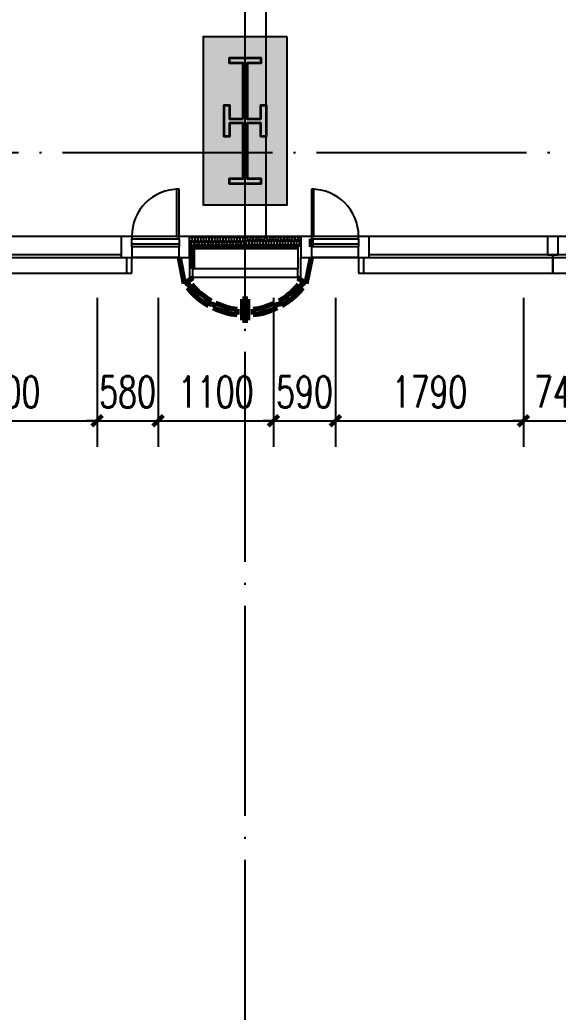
# Model space of a CAD drawing. Header units: millimetres. Extents: x 11476074 to 24729458, y -1239991 to 2813188.
# Drawn here: x 12569251 to 12574377, y 355922 to 365376 of the extents above; entities that cross this region are included whole.
import ezdxf

# ---------------------------------------------------------------- set-up
doc = ezdxf.new("R2010")
doc.units = ezdxf.units.MM
doc.header["$LTSCALE"] = 1000
doc.linetypes.add('DOTE', pattern=[2.42, 2, -0.2, 0.02, -0.2])
for name, color, linetype in [('A-ANNO-DIMS', 3, 'Continuous'), ('A-AXIS', 18, 'DOTE'), ('A-DETL-0001', 1, 'Continuous'), ('A-GLAZ', 4, 'Continuous'), ('A-WALL', 5, 'Continuous'), ('G-RCZ-CONLine', 5, 'Continuous'), ('PUB_HATCH', 8, 'Continuous'), ('排水沟', 133, 'Continuous')]:
    doc.layers.add(name, color=color, linetype=linetype)
for name, color, linetype, lineweight in [('A-GENM', 2, 'Continuous', 70), ('A-GENM-PROJ', 2, 'Continuous', 25), ('A-GLAZ-PROJ', 2, 'Continuous', 25), ('钢柱', 51, 'Continuous', 35)]:
    doc.layers.add(name, color=color, linetype=linetype, lineweight=lineweight)
doc.styles.add('_TCH_DIM_T3', font='SIMPLEX', dxfattribs={"width": 0.705882, "bigfont": 'GBCBIG'})
doc.dimstyles.new('_TCH_ARCH&&100', dxfattribs={"dimtxt": 297.5, "dimasz": 100, "dimexe": 250, "dimexo": 300, "dimgap": 126.25, "dimtad": 1, "dimdec": 0, "dimzin": 0, "dimdsep": 46, "dimtxsty": '_TCH_DIM_T3', "dimblk": 'ARCHTICK', "dimcen": 0.09, "dimclrt": 7, "dimazin": 2, "dimtfac": 1, "dimtdec": 0, "dimtix": 1, "dimtmove": 2, "dimatfit": 3, "dimfxl": 0, "dimtolj": 1, "dimtzin": 0, "dimarcsym": 0})

# ---------------------------------------------------------------- blocks, each defined once
blk = doc.blocks.new('_ArchTick')
at = {"color": 0, "linetype": 'ByBlock', "const_width": 0.4}
blk.add_lwpolyline([(-0.5, -0.5), (0.5, 0.5)], dxfattribs=at)
blk = doc.blocks.new('*D5754')
at = {"layer": 'A-ANNO-DIMS', "color": 0, "lineweight": -2, "transparency": 16777216}
for p, q in [((12568466.9, 665133.9), (12568466.9, 663712.4)), ((12570266.8, 665133.9), (12570266.8, 663712.4)), ((12568466.9, 663962.4), (12570266.8, 663962.4))]:
    blk.add_line(p, q, dxfattribs=at)
at = {"layer": 'Defpoints', "color": 0, "transparency": 16777216}
for p in [(12568466.9, 665433.9), (12570266.8, 665433.9), (12570266.8, 663962.4)]:
    blk.add_point(p, dxfattribs=at)
at = {"layer": 'A-ANNO-DIMS', "color": 0, "lineweight": -2, "transparency": 16777216, "xscale": 100, "yscale": 100, "zscale": 100, "rotation": 180}
blk.add_blockref('_ArchTick', (12568466.9, 663962.4), dxfattribs=at)
at = {"layer": 'A-ANNO-DIMS', "color": 0, "lineweight": -2, "transparency": 16777216, "xscale": 100, "yscale": 100, "zscale": 100}
blk.add_blockref('_ArchTick', (12570266.8, 663962.4), dxfattribs=at)
at = {"layer": 'A-ANNO-DIMS', "color": 7, "transparency": 16777216, "insert": (12569366.9, 664237.4), "char_height": 297.5, "attachment_point": 5, "style": '_TCH_DIM_T3'}
blk.add_mtext('\\A1;1800', dxfattribs=at)
blk = doc.blocks.new('*D5755')
at = {"layer": 'A-ANNO-DIMS', "color": 0, "lineweight": -2, "transparency": 16777216}
for p, q in [((12570266.8, 665133.9), (12570266.8, 663712.4)), ((12570846.9, 665133.9), (12570846.9, 663712.4)), ((12570266.8, 663962.4), (12570166.8, 663962.4)), ((12570266.8, 663962.4), (12570846.9, 663962.4)), ((12570846.9, 663962.4), (12570946.9, 663962.4))]:
    blk.add_line(p, q, dxfattribs=at)
at = {"layer": 'Defpoints', "color": 0, "transparency": 16777216}
for p in [(12570266.8, 665433.9), (12570846.9, 665433.9), (12570846.9, 663962.4)]:
    blk.add_point(p, dxfattribs=at)
at = {"layer": 'A-ANNO-DIMS', "color": 0, "lineweight": -2, "transparency": 16777216, "xscale": 100, "yscale": 100, "zscale": 100}
blk.add_blockref('_ArchTick', (12570266.8, 663962.4), dxfattribs=at)
at = {"layer": 'A-ANNO-DIMS', "color": 0, "lineweight": -2, "transparency": 16777216, "xscale": 100, "yscale": 100, "zscale": 100, "rotation": 180}
blk.add_blockref('_ArchTick', (12570846.9, 663962.4), dxfattribs=at)
at = {"layer": 'A-ANNO-DIMS', "color": 7, "transparency": 16777216, "insert": (12570556.9, 664237.4), "char_height": 297.5, "attachment_point": 5, "style": '_TCH_DIM_T3'}
blk.add_mtext('\\A1;580', dxfattribs=at)
blk = doc.blocks.new('*D5756')
at = {"layer": 'A-ANNO-DIMS', "color": 0, "lineweight": -2, "transparency": 16777216}
for p, q in [((12570846.9, 665133.9), (12570846.9, 663712.4)), ((12571946.7, 665133.9), (12571946.7, 663712.4)), ((12570846.9, 663962.4), (12571946.7, 663962.4))]:
    blk.add_line(p, q, dxfattribs=at)
at = {"layer": 'Defpoints', "color": 0, "transparency": 16777216}
for p in [(12570846.9, 665433.9), (12571946.7, 665433.9), (12571946.7, 663962.4)]:
    blk.add_point(p, dxfattribs=at)
at = {"layer": 'A-ANNO-DIMS', "color": 0, "lineweight": -2, "transparency": 16777216, "xscale": 100, "yscale": 100, "zscale": 100, "rotation": 180}
blk.add_blockref('_ArchTick', (12570846.9, 663962.4), dxfattribs=at)
at = {"layer": 'A-ANNO-DIMS', "color": 0, "lineweight": -2, "transparency": 16777216, "xscale": 100, "yscale": 100, "zscale": 100}
blk.add_blockref('_ArchTick', (12571946.7, 663962.4), dxfattribs=at)
at = {"layer": 'A-ANNO-DIMS', "color": 7, "transparency": 16777216, "insert": (12571396.8, 664237.4), "char_height": 297.5, "attachment_point": 5, "style": '_TCH_DIM_T3'}
blk.add_mtext('\\A1;1100', dxfattribs=at)
blk = doc.blocks.new('*D5757')
at = {"layer": 'A-ANNO-DIMS', "color": 0, "lineweight": -2, "transparency": 16777216}
for p, q in [((12571946.7, 665133.9), (12571946.7, 663712.4)), ((12572536.8, 665133.9), (12572536.8, 663712.4)), ((12571946.7, 663962.4), (12571846.7, 663962.4)), ((12571946.7, 663962.4), (12572536.8, 663962.4)), ((12572536.8, 663962.4), (12572636.8, 663962.4))]:
    blk.add_line(p, q, dxfattribs=at)
at = {"layer": 'Defpoints', "color": 0, "transparency": 16777216}
for p in [(12571946.7, 665433.9), (12572536.8, 665433.9), (12572536.8, 663962.4)]:
    blk.add_point(p, dxfattribs=at)
at = {"layer": 'A-ANNO-DIMS', "color": 0, "lineweight": -2, "transparency": 16777216, "xscale": 100, "yscale": 100, "zscale": 100}
blk.add_blockref('_ArchTick', (12571946.7, 663962.4), dxfattribs=at)
at = {"layer": 'A-ANNO-DIMS', "color": 0, "lineweight": -2, "transparency": 16777216, "xscale": 100, "yscale": 100, "zscale": 100, "rotation": 180}
blk.add_blockref('_ArchTick', (12572536.8, 663962.4), dxfattribs=at)
at = {"layer": 'A-ANNO-DIMS', "color": 7, "transparency": 16777216, "insert": (12572241.8, 664237.4), "char_height": 297.5, "attachment_point": 5, "style": '_TCH_DIM_T3'}
blk.add_mtext('\\A1;590', dxfattribs=at)
blk = doc.blocks.new('*D5758')
at = {"layer": 'A-ANNO-DIMS', "color": 0, "lineweight": -2, "transparency": 16777216}
for p, q in [((12572536.8, 665133.9), (12572536.8, 663712.4)), ((12574326.9, 665133.9), (12574326.9, 663712.4)), ((12572536.8, 663962.4), (12574326.9, 663962.4))]:
    blk.add_line(p, q, dxfattribs=at)
at = {"layer": 'Defpoints', "color": 0, "transparency": 16777216}
for p in [(12572536.8, 665433.9), (12574326.9, 665433.9), (12574326.9, 663962.4)]:
    blk.add_point(p, dxfattribs=at)
at = {"layer": 'A-ANNO-DIMS', "color": 0, "lineweight": -2, "transparency": 16777216, "xscale": 100, "yscale": 100, "zscale": 100, "rotation": 180}
blk.add_blockref('_ArchTick', (12572536.8, 663962.4), dxfattribs=at)
at = {"layer": 'A-ANNO-DIMS', "color": 0, "lineweight": -2, "transparency": 16777216, "xscale": 100, "yscale": 100, "zscale": 100}
blk.add_blockref('_ArchTick', (12574326.9, 663962.4), dxfattribs=at)
at = {"layer": 'A-ANNO-DIMS', "color": 7, "transparency": 16777216, "insert": (12573431.9, 664237.4), "char_height": 297.5, "attachment_point": 5, "style": '_TCH_DIM_T3'}
blk.add_mtext('\\A1;1790', dxfattribs=at)
blk = doc.blocks.new('*D5759')
at = {"layer": 'A-ANNO-DIMS', "color": 0, "lineweight": -2, "transparency": 16777216}
for p, q in [((12574326.9, 665133.9), (12574326.9, 663712.4)), ((12575066.9, 665133.9), (12575066.9, 663712.4)), ((12574326.9, 663962.4), (12574226.9, 663962.4)), ((12574326.9, 663962.4), (12575066.9, 663962.4)), ((12575066.9, 663962.4), (12575166.9, 663962.4))]:
    blk.add_line(p, q, dxfattribs=at)
at = {"layer": 'Defpoints', "color": 0, "transparency": 16777216}
for p in [(12574326.9, 665433.9), (12575066.9, 665433.9), (12575066.9, 663962.4)]:
    blk.add_point(p, dxfattribs=at)
at = {"layer": 'A-ANNO-DIMS', "color": 0, "lineweight": -2, "transparency": 16777216, "xscale": 100, "yscale": 100, "zscale": 100}
blk.add_blockref('_ArchTick', (12574326.9, 663962.4), dxfattribs=at)
at = {"layer": 'A-ANNO-DIMS', "color": 0, "lineweight": -2, "transparency": 16777216, "xscale": 100, "yscale": 100, "zscale": 100, "rotation": 180}
blk.add_blockref('_ArchTick', (12575066.9, 663962.4), dxfattribs=at)
at = {"layer": 'A-ANNO-DIMS', "color": 7, "transparency": 16777216, "insert": (12574696.9, 664237.4), "char_height": 297.5, "attachment_point": 5, "style": '_TCH_DIM_T3'}
blk.add_mtext('\\A1;740', dxfattribs=at)
blk = doc.blocks.new('FO-Exterior Column FULL - FO-Exterior Column FULL-4205893-850_L52 HOTEL')
at = {"layer": 'A-GENM'}
for p, q in [((-500, 110.1), (-500, 100.4)), ((-500, -109.6), (-500, 110.1)), ((-500, 100.4), (500, 100.4)), ((630, 100.1), (630, 175.3)), ((-630, 0.1), (-580.2, -249.1)), ((580.2, -249.1), (630, 0.1)), ((-580.2, -249.1), (-502.1, -193.8)), ((-510.9, -257.6), (-549.6, -289.3)), ((502.1, -193.8), (580.2, -249.1)), ((549.6, -289.3), (510.9, -257.6)), ((-348.5, -458), (-324, -414.4)), ((-282.7, -435.7), (-304, -480.9)), ((25, -399.6), (-25, -399.6)), ((-25, -399.6), (-25, -599.6)), ((25, -599.6), (25, -399.6)), ((304, -480.9), (282.7, -435.7)), ((324, -414.4), (348.5, -458)), ((-75, -545.2), (-75, -494.9)), ((75, -494.9), (75, -545.2)), ((-25, -599.6), (25, -599.6))]:
    blk.add_line(p, q, dxfattribs=at)
for centre, radius, start, end in [((0, 161.9), 661.1, 219.38928, 240.65539), ((-505, -189.7), 5, 305.32145, 316.36612), ((-505, -189.7), 5, 349.06647, 0), ((0, 161.9), 661.1, 299.34461, 320.61072), ((0, 161.9), 711.1, 219.38936, 240.65539), ((0, 161.9), 711.1, 299.34461, 320.61064), ((0, 161.9), 661.1, 244.68415, 263.48304), ((0, 161.9), 661.1, 276.51696, 295.31585), ((0, 161.9), 711.1, 244.68415, 263.94304), ((0, 161.9), 711.1, 276.05696, 295.31585)]:
    blk.add_arc(centre, radius, start, end, dxfattribs=at)
blk = doc.blocks.new('FO-Vision _ Louver_updated - 150 Spacing -HOTEL 1000 SPAN-4956731-850_L52 HOTEL')
at = {"layer": 'A-GENM-PROJ'}
blk.add_line((1125.2, 0), (675, 0), dxfattribs=at)
at = {"layer": 'A-GLAZ'}
for p, q in [((1125, 125), (675, 125)), ((675, 105), (1125, 105)), ((-1175, 25), (-1125, 25)), ((575, 25), (-1175, 25)), ((-1175, 25), (-1175, 0)), ((-1175, 0), (625, 0)), ((625, 0.1), (625, -150)), ((675, -150), (675, 0.1)), ((625, -150), (675, -150))]:
    blk.add_line(p, q, dxfattribs=at)
at = {"layer": 'A-GLAZ-PROJ'}
for p, q in [((575, 200), (-1125, 200)), ((-1175, -150), (-1175, 0)), ((-1175, -150), (625, -150))]:
    blk.add_line(p, q, dxfattribs=at)
blk = doc.blocks.new('FO-Vision _ Louver_updated - 150 Spacing -HOTEL 1000 SPAN-4956676-850_L52 HOTEL')
at = {"layer": 'A-GENM-PROJ'}
blk.add_line((675, 0), (1125, 0), dxfattribs=at)
at = {"layer": 'A-GLAZ'}
for p, q in [((675, 150), (625, 150)), ((625, 150), (625, -0.1)), ((675, -0.1), (675, 150)), ((625, 0), (-1175, 0)), ((-1175, 0), (-1175, -25)), ((-1125, -25), (-1175, -25)), ((-1175, -25), (575, -25)), ((1125, -105), (675, -105)), ((675, -125), (1125, -125))]:
    blk.add_line(p, q, dxfattribs=at)
at = {"layer": 'A-GLAZ-PROJ'}
for p, q in [((-1175, 0), (-1175, 150)), ((625, 150), (-1175, 150)), ((-1125, -200), (575, -200))]:
    blk.add_line(p, q, dxfattribs=at)
blk = doc.blocks.new('FO-Vision Panels - 1000 spandrel-4496464-850_L52 HOTEL')
at = {"layer": 'A-GLAZ'}
for p, q in [((-370, 25), (-320, 25)), ((370, 25), (-370, 25)), ((-370, 25), (-370, 0)), ((-370, 0), (370, 0)), ((320, 25), (370, 25)), ((370, 0), (370, 25))]:
    blk.add_line(p, q, dxfattribs=at)
at = {"layer": 'A-GLAZ-PROJ'}
for p, q in [((320, 200), (-320, 200)), ((-370, -150), (-370, 0)), ((370, 0), (370, -150)), ((-370, -150), (370, -150))]:
    blk.add_line(p, q, dxfattribs=at)
blk = doc.blocks.new('GP_POLY FOSHAN_SHELL_rvt-2-200_L05-13_ 16-25')
at = {"layer": 'A-DETL-0001'}
for p, q in [((-49230.1, 17149.9), (-49254.9, 17149.9)), ((-49254.9, 17149.9), (-49254.9, 16700)), ((-49230.1, 16700), (-49230.1, 17149.9)), ((-47969.9, 17149.9), (-47969.9, 16700)), ((-47945.1, 17149.9), (-47969.9, 17149.9)), ((-47945.1, 16700), (-47945.1, 17149.9)), ((-49680, 16700), (-49780, 16700)), ((-49780, 16700), (-49780, 16500)), ((-49254.9, 16700), (-49680, 16700)), ((-49680, 16700), (-49680, 16675.3)), ((-49680, 16675.3), (-49230, 16675.3)), ((-49680, 16600), (-49680, 16675.3)), ((-49254.9, 16700), (-49230.1, 16700)), ((-49230, 16675.3), (-49230, 16700)), ((-49130, 16700), (-49230, 16700)), ((-49230, 16675.3), (-49230, 16600)), ((-48600, 16700), (-49130, 16700)), ((-49130, 16500), (-49130, 16700)), ((-48070, 16700), (-48600, 16700)), ((-47970, 16700), (-48070, 16700)), ((-48070, 16700), (-48070, 16500)), ((-47970, 16700), (-47970, 16675.3)), ((-47970, 16600), (-47970, 16675.3)), ((-47970, 16675.3), (-47520, 16675.3)), ((-47969.9, 16700), (-47945.1, 16700)), ((-47520, 16700), (-47945.1, 16700)), ((-47420, 16700), (-47520, 16700)), ((-47520, 16675.3), (-47520, 16700)), ((-47520, 16675.3), (-47520, 16600)), ((-47420, 16500), (-47420, 16700)), ((-45620, 16700), (-45720, 16700)), ((-45720, 16700), (-45720, 16525)), ((-45620, 16525), (-45620, 16700)), ((-49680, 16600), (-49680, 16500)), ((-49230, 16600), (-49680, 16600)), ((-49230, 16500), (-49230, 16600)), ((-49130, 16610), (-48600, 16610)), ((-49100.1, 16390.3), (-49100.1, 16610)), ((-48600, 16610), (-48070, 16610)), ((-48099.9, 16610), (-48099.9, 16390.3)), ((-47520, 16600), (-47970, 16600)), ((-47970, 16600), (-47970, 16500)), ((-47520, 16500), (-47520, 16600)), ((-49780, 16500), (-49680, 16500)), ((-49680, 16500), (-49230, 16500)), ((-49230, 16500), (-49130, 16500)), ((-49130, 16500), (-49130, 16286.6)), ((-48070, 16286.6), (-48070, 16500)), ((-48070, 16500), (-47970, 16500)), ((-47970, 16500), (-47520, 16500)), ((-47520, 16500), (-47420, 16500)), ((-45720, 16525), (-45620, 16525)), ((-48600.1, 16390.3), (-49100.1, 16390.3)), ((-49100.1, 16390.3), (-49100.1, 16310.3)), ((-48099.9, 16390.3), (-48599.9, 16390.3)), ((-48099.9, 16310.3), (-48099.9, 16390.3)), ((-49130, 16286.6), (-49100.1, 16307.8)), ((-49100.1, 16310.3), (-48600.1, 16310.3)), ((-49100.1, 16307.8), (-49100.1, 16310.3)), ((-48599.9, 16310.3), (-48099.9, 16310.3)), ((-48099.9, 16310.3), (-48099.9, 16307.8)), ((-48099.9, 16307.8), (-48070, 16286.6))]:
    blk.add_line(p, q, dxfattribs=at)
for centre, start, end in [((-49230, 16700), 90.01487, 180), ((-47970, 16700), 0, 89.98513)]:
    blk.add_arc(centre, 449.9, start, end, dxfattribs=at)
for points in [[(-49130, 16681.7), (-49130, 16688), (-49116.7, 16702.1), (-49103.3, 16688), (-49103.3, 16681.7)], [(-49116.7, 16628.4), (-49116.7, 16646.7), (-49130, 16663.4), (-49130, 16681.7)], [(-49103.3, 16681.7), (-49103.3, 16663.4), (-49116.7, 16646.7), (-49116.7, 16628.4)], [(-49103.3, 16681.7), (-49103.3, 16688), (-49090, 16702.1), (-49076.7, 16688), (-49076.7, 16681.7)], [(-49090, 16628.4), (-49090, 16646.7), (-49103.3, 16663.4), (-49103.3, 16681.7)], [(-49076.7, 16681.7), (-49076.7, 16663.4), (-49090, 16646.7), (-49090, 16628.4)], [(-49076.7, 16681.7), (-49076.7, 16688), (-49063.3, 16702.1), (-49050, 16688), (-49050, 16681.7)], [(-49063.3, 16628.4), (-49063.3, 16646.7), (-49076.7, 16663.4), (-49076.7, 16681.7)], [(-49050, 16681.7), (-49050, 16663.4), (-49063.3, 16646.7), (-49063.3, 16628.4)], [(-49050, 16681.7), (-49050, 16688), (-49036.7, 16702.1), (-49023.3, 16688), (-49023.3, 16681.7)], [(-49036.7, 16628.4), (-49036.7, 16646.7), (-49050, 16663.4), (-49050, 16681.7)], [(-49023.3, 16681.7), (-49023.3, 16663.4), (-49036.7, 16646.7), (-49036.7, 16628.4)], [(-49023.3, 16681.7), (-49023.3, 16688), (-49010, 16702.1), (-48996.7, 16688), (-48996.7, 16681.7)], [(-49010, 16628.4), (-49010, 16646.7), (-49023.3, 16663.4), (-49023.3, 16681.7)], [(-48996.7, 16681.7), (-48996.7, 16663.4), (-49010, 16646.7), (-49010, 16628.4)], [(-48996.7, 16681.7), (-48996.7, 16688), (-48983.3, 16702.1), (-48970, 16688), (-48970, 16681.7)], [(-48983.3, 16628.4), (-48983.3, 16646.7), (-48996.7, 16663.4), (-48996.7, 16681.7)], [(-48970, 16681.7), (-48970, 16663.4), (-48983.3, 16646.7), (-48983.3, 16628.4)], [(-48970, 16681.7), (-48970, 16688), (-48956.7, 16702.1), (-48943.3, 16688), (-48943.3, 16681.7)], [(-48956.7, 16628.4), (-48956.7, 16646.7), (-48970, 16663.4), (-48970, 16681.7)], [(-48943.3, 16681.7), (-48943.3, 16663.4), (-48956.7, 16646.7), (-48956.7, 16628.4)], [(-48943.3, 16681.7), (-48943.3, 16688), (-48930, 16702.1), (-48916.7, 16688), (-48916.7, 16681.7)], [(-48930, 16628.4), (-48930, 16646.7), (-48943.3, 16663.4), (-48943.3, 16681.7)], [(-48916.7, 16681.7), (-48916.7, 16663.4), (-48930, 16646.7), (-48930, 16628.4)], [(-48916.7, 16681.7), (-48916.7, 16688), (-48903.3, 16702.1), (-48890, 16688), (-48890, 16681.7)], [(-48903.3, 16628.4), (-48903.3, 16646.7), (-48916.7, 16663.4), (-48916.7, 16681.7)], [(-48890, 16681.7), (-48890, 16663.4), (-48903.3, 16646.7), (-48903.3, 16628.4)], [(-48890, 16681.7), (-48890, 16688), (-48876.7, 16702.1), (-48863.3, 16688), (-48863.3, 16681.7)], [(-48876.7, 16628.4), (-48876.7, 16646.7), (-48890, 16663.4), (-48890, 16681.7)], [(-48863.3, 16681.7), (-48863.3, 16663.4), (-48876.7, 16646.7), (-48876.7, 16628.4)], [(-48863.3, 16681.7), (-48863.3, 16688), (-48850, 16702.1), (-48836.7, 16688), (-48836.7, 16681.7)], [(-48850, 16628.4), (-48850, 16646.7), (-48863.3, 16663.4), (-48863.3, 16681.7)], [(-48836.7, 16681.7), (-48836.7, 16663.4), (-48850, 16646.7), (-48850, 16628.4)], [(-48836.7, 16681.7), (-48836.7, 16688), (-48823.3, 16702.1), (-48810, 16688), (-48810, 16681.7)], [(-48823.3, 16628.4), (-48823.3, 16646.7), (-48836.7, 16663.4), (-48836.7, 16681.7)], [(-48810, 16681.7), (-48810, 16663.4), (-48823.3, 16646.7), (-48823.3, 16628.4)], [(-48810, 16681.7), (-48810, 16688), (-48796.7, 16702.1), (-48783.3, 16688), (-48783.3, 16681.7)], [(-48796.7, 16628.4), (-48796.7, 16646.7), (-48810, 16663.4), (-48810, 16681.7)], [(-48783.3, 16681.7), (-48783.3, 16663.4), (-48796.7, 16646.7), (-48796.7, 16628.4)], [(-48783.3, 16681.7), (-48783.3, 16688), (-48770, 16702.1), (-48756.7, 16688), (-48756.7, 16681.7)], [(-48770, 16628.4), (-48770, 16646.7), (-48783.3, 16663.4), (-48783.3, 16681.7)], [(-48756.7, 16681.7), (-48756.7, 16663.4), (-48770, 16646.7), (-48770, 16628.4)], [(-48756.7, 16681.7), (-48756.7, 16688), (-48743.3, 16702.1), (-48730, 16688), (-48730, 16681.7)], [(-48743.3, 16628.4), (-48743.3, 16646.7), (-48756.7, 16663.4), (-48756.7, 16681.7)], [(-48730, 16681.7), (-48730, 16663.4), (-48743.3, 16646.7), (-48743.3, 16628.4)], [(-48730, 16681.7), (-48730, 16688), (-48716.7, 16702.1), (-48703.3, 16688), (-48703.3, 16681.7)], [(-48716.7, 16628.4), (-48716.7, 16646.7), (-48730, 16663.4), (-48730, 16681.7)], [(-48703.3, 16681.7), (-48703.3, 16663.4), (-48716.7, 16646.7), (-48716.7, 16628.4)], [(-48703.3, 16681.7), (-48703.3, 16688), (-48690, 16702.1), (-48676.7, 16688), (-48676.7, 16681.7)], [(-48690, 16628.4), (-48690, 16646.7), (-48703.3, 16663.4), (-48703.3, 16681.7)], [(-48676.7, 16681.7), (-48676.7, 16663.4), (-48690, 16646.7), (-48690, 16628.4)], [(-48676.7, 16681.7), (-48676.7, 16688), (-48663.3, 16702.1), (-48650, 16688), (-48650, 16681.7)], [(-48663.3, 16628.4), (-48663.3, 16646.7), (-48676.7, 16663.4), (-48676.7, 16681.7)], [(-48650, 16681.7), (-48650, 16663.4), (-48663.3, 16646.7), (-48663.3, 16628.4)], [(-48650, 16681.7), (-48650, 16688), (-48636.7, 16702.1), (-48623.3, 16688), (-48623.3, 16681.7)], [(-48636.7, 16628.4), (-48636.7, 16646.7), (-48650, 16663.4), (-48650, 16681.7)], [(-48623.3, 16681.7), (-48623.3, 16663.4), (-48636.7, 16646.7), (-48636.7, 16628.4)], [(-48623.3, 16681.7), (-48623.3, 16688), (-48616.3, 16695), (-48610, 16695)], [(-48610, 16628.4), (-48610, 16646.7), (-48623.3, 16663.4), (-48623.3, 16681.7)], [(-48576.7, 16681.7), (-48576.7, 16688), (-48583.7, 16695), (-48590, 16695)], [(-48590, 16628.4), (-48590, 16646.7), (-48576.7, 16663.4), (-48576.7, 16681.7)], [(-48550, 16681.7), (-48550, 16688), (-48563.3, 16702.1), (-48576.7, 16688), (-48576.7, 16681.7)], [(-48576.7, 16681.7), (-48576.7, 16663.4), (-48563.3, 16646.7), (-48563.3, 16628.4)], [(-48563.3, 16628.4), (-48563.3, 16646.7), (-48550, 16663.4), (-48550, 16681.7)], [(-48523.3, 16681.7), (-48523.3, 16688), (-48536.7, 16702.1), (-48550, 16688), (-48550, 16681.7)], [(-48550, 16681.7), (-48550, 16663.4), (-48536.7, 16646.7), (-48536.7, 16628.4)], [(-48536.7, 16628.4), (-48536.7, 16646.7), (-48523.3, 16663.4), (-48523.3, 16681.7)], [(-48496.7, 16681.7), (-48496.7, 16688), (-48510, 16702.1), (-48523.3, 16688), (-48523.3, 16681.7)], [(-48523.3, 16681.7), (-48523.3, 16663.4), (-48510, 16646.7), (-48510, 16628.4)], [(-48510, 16628.4), (-48510, 16646.7), (-48496.7, 16663.4), (-48496.7, 16681.7)], [(-48470, 16681.7), (-48470, 16688), (-48483.3, 16702.1), (-48496.7, 16688), (-48496.7, 16681.7)], [(-48496.7, 16681.7), (-48496.7, 16663.4), (-48483.3, 16646.7), (-48483.3, 16628.4)], [(-48483.3, 16628.4), (-48483.3, 16646.7), (-48470, 16663.4), (-48470, 16681.7)], [(-48443.3, 16681.7), (-48443.3, 16688), (-48456.7, 16702.1), (-48470, 16688), (-48470, 16681.7)], [(-48470, 16681.7), (-48470, 16663.4), (-48456.7, 16646.7), (-48456.7, 16628.4)], [(-48456.7, 16628.4), (-48456.7, 16646.7), (-48443.3, 16663.4), (-48443.3, 16681.7)], [(-48416.7, 16681.7), (-48416.7, 16688), (-48430, 16702.1), (-48443.3, 16688), (-48443.3, 16681.7)], [(-48443.3, 16681.7), (-48443.3, 16663.4), (-48430, 16646.7), (-48430, 16628.4)], [(-48430, 16628.4), (-48430, 16646.7), (-48416.7, 16663.4), (-48416.7, 16681.7)], [(-48390, 16681.7), (-48390, 16688), (-48403.3, 16702.1), (-48416.7, 16688), (-48416.7, 16681.7)], [(-48416.7, 16681.7), (-48416.7, 16663.4), (-48403.3, 16646.7), (-48403.3, 16628.4)], [(-48403.3, 16628.4), (-48403.3, 16646.7), (-48390, 16663.4), (-48390, 16681.7)], [(-48363.3, 16681.7), (-48363.3, 16688), (-48376.7, 16702.1), (-48390, 16688), (-48390, 16681.7)], [(-48390, 16681.7), (-48390, 16663.4), (-48376.7, 16646.7), (-48376.7, 16628.4)], [(-48376.7, 16628.4), (-48376.7, 16646.7), (-48363.3, 16663.4), (-48363.3, 16681.7)], [(-48336.7, 16681.7), (-48336.7, 16688), (-48350, 16702.1), (-48363.3, 16688), (-48363.3, 16681.7)], [(-48363.3, 16681.7), (-48363.3, 16663.4), (-48350, 16646.7), (-48350, 16628.4)], [(-48350, 16628.4), (-48350, 16646.7), (-48336.7, 16663.4), (-48336.7, 16681.7)], [(-48310, 16681.7), (-48310, 16688), (-48323.3, 16702.1), (-48336.7, 16688), (-48336.7, 16681.7)], [(-48336.7, 16681.7), (-48336.7, 16663.4), (-48323.3, 16646.7), (-48323.3, 16628.4)], [(-48323.3, 16628.4), (-48323.3, 16646.7), (-48310, 16663.4), (-48310, 16681.7)], [(-48283.3, 16681.7), (-48283.3, 16688), (-48296.7, 16702.1), (-48310, 16688), (-48310, 16681.7)], [(-48310, 16681.7), (-48310, 16663.4), (-48296.7, 16646.7), (-48296.7, 16628.4)], [(-48296.7, 16628.4), (-48296.7, 16646.7), (-48283.3, 16663.4), (-48283.3, 16681.7)], [(-48256.7, 16681.7), (-48256.7, 16688), (-48270, 16702.1), (-48283.3, 16688), (-48283.3, 16681.7)], [(-48283.3, 16681.7), (-48283.3, 16663.4), (-48270, 16646.7), (-48270, 16628.4)], [(-48270, 16628.4), (-48270, 16646.7), (-48256.7, 16663.4), (-48256.7, 16681.7)], [(-48230, 16681.7), (-48230, 16688), (-48243.3, 16702.1), (-48256.7, 16688), (-48256.7, 16681.7)], [(-48256.7, 16681.7), (-48256.7, 16663.4), (-48243.3, 16646.7), (-48243.3, 16628.4)], [(-48243.3, 16628.4), (-48243.3, 16646.7), (-48230, 16663.4), (-48230, 16681.7)], [(-48203.3, 16681.7), (-48203.3, 16688), (-48216.7, 16702.1), (-48230, 16688), (-48230, 16681.7)], [(-48230, 16681.7), (-48230, 16663.4), (-48216.7, 16646.7), (-48216.7, 16628.4)], [(-48216.7, 16628.4), (-48216.7, 16646.7), (-48203.3, 16663.4), (-48203.3, 16681.7)], [(-48176.7, 16681.7), (-48176.7, 16688), (-48190, 16702.1), (-48203.3, 16688), (-48203.3, 16681.7)], [(-48203.3, 16681.7), (-48203.3, 16663.4), (-48190, 16646.7), (-48190, 16628.4)], [(-48190, 16628.4), (-48190, 16646.7), (-48176.7, 16663.4), (-48176.7, 16681.7)], [(-48150, 16681.7), (-48150, 16688), (-48163.3, 16702.1), (-48176.7, 16688), (-48176.7, 16681.7)], [(-48176.7, 16681.7), (-48176.7, 16663.4), (-48163.3, 16646.7), (-48163.3, 16628.4)], [(-48163.3, 16628.4), (-48163.3, 16646.7), (-48150, 16663.4), (-48150, 16681.7)], [(-48123.3, 16681.7), (-48123.3, 16688), (-48136.7, 16702.1), (-48150, 16688), (-48150, 16681.7)], [(-48150, 16681.7), (-48150, 16663.4), (-48136.7, 16646.7), (-48136.7, 16628.4)], [(-48136.7, 16628.4), (-48136.7, 16646.7), (-48123.3, 16663.4), (-48123.3, 16681.7)], [(-48096.7, 16681.7), (-48096.7, 16688), (-48110, 16702.1), (-48123.3, 16688), (-48123.3, 16681.7)], [(-48123.3, 16681.7), (-48123.3, 16663.4), (-48110, 16646.7), (-48110, 16628.4)], [(-48110, 16628.4), (-48110, 16646.7), (-48096.7, 16663.4), (-48096.7, 16681.7)], [(-48070, 16681.7), (-48070, 16688), (-48083.3, 16702.1), (-48096.7, 16688), (-48096.7, 16681.7)], [(-48096.7, 16681.7), (-48096.7, 16663.4), (-48083.3, 16646.7), (-48083.3, 16628.4)], [(-48083.3, 16628.4), (-48083.3, 16646.7), (-48070, 16663.4), (-48070, 16681.7)], [(-49130, 16615), (-49123.7, 16615), (-49116.7, 16622.1), (-49116.7, 16628.4)], [(-49116.7, 16628.4), (-49116.7, 16622.1), (-49103.3, 16608), (-49090, 16622.1), (-49090, 16628.4)], [(-49090, 16628.4), (-49090, 16622.1), (-49076.7, 16608), (-49063.3, 16622.1), (-49063.3, 16628.4)], [(-49063.3, 16628.4), (-49063.3, 16622.1), (-49050, 16608), (-49036.7, 16622.1), (-49036.7, 16628.4)], [(-49036.7, 16628.4), (-49036.7, 16622.1), (-49023.3, 16608), (-49010, 16622.1), (-49010, 16628.4)], [(-49010, 16628.4), (-49010, 16622.1), (-48996.7, 16608), (-48983.3, 16622.1), (-48983.3, 16628.4)], [(-48983.3, 16628.4), (-48983.3, 16622.1), (-48970, 16608), (-48956.7, 16622.1), (-48956.7, 16628.4)], [(-48956.7, 16628.4), (-48956.7, 16622.1), (-48943.3, 16608), (-48930, 16622.1), (-48930, 16628.4)], [(-48930, 16628.4), (-48930, 16622.1), (-48916.7, 16608), (-48903.3, 16622.1), (-48903.3, 16628.4)], [(-48903.3, 16628.4), (-48903.3, 16622.1), (-48890, 16608), (-48876.7, 16622.1), (-48876.7, 16628.4)], [(-48876.7, 16628.4), (-48876.7, 16622.1), (-48863.3, 16608), (-48850, 16622.1), (-48850, 16628.4)], [(-48850, 16628.4), (-48850, 16622.1), (-48836.7, 16608), (-48823.3, 16622.1), (-48823.3, 16628.4)], [(-48823.3, 16628.4), (-48823.3, 16622.1), (-48810, 16608), (-48796.7, 16622.1), (-48796.7, 16628.4)], [(-48796.7, 16628.4), (-48796.7, 16622.1), (-48783.3, 16608), (-48770, 16622.1), (-48770, 16628.4)], [(-48770, 16628.4), (-48770, 16622.1), (-48756.7, 16608), (-48743.3, 16622.1), (-48743.3, 16628.4)], [(-48743.3, 16628.4), (-48743.3, 16622.1), (-48730, 16608), (-48716.7, 16622.1), (-48716.7, 16628.4)], [(-48716.7, 16628.4), (-48716.7, 16622.1), (-48703.3, 16608), (-48690, 16622.1), (-48690, 16628.4)], [(-48690, 16628.4), (-48690, 16622.1), (-48676.7, 16608), (-48663.3, 16622.1), (-48663.3, 16628.4)], [(-48663.3, 16628.4), (-48663.3, 16622.1), (-48650, 16608), (-48636.7, 16622.1), (-48636.7, 16628.4)], [(-48636.7, 16628.4), (-48636.7, 16622.1), (-48623.3, 16608), (-48610, 16622.1), (-48610, 16628.4)], [(-48563.3, 16628.4), (-48563.3, 16622.1), (-48576.7, 16608), (-48590, 16622.1), (-48590, 16628.4)], [(-48536.7, 16628.4), (-48536.7, 16622.1), (-48550, 16608), (-48563.3, 16622.1), (-48563.3, 16628.4)], [(-48510, 16628.4), (-48510, 16622.1), (-48523.3, 16608), (-48536.7, 16622.1), (-48536.7, 16628.4)], [(-48483.3, 16628.4), (-48483.3, 16622.1), (-48496.7, 16608), (-48510, 16622.1), (-48510, 16628.4)], [(-48456.7, 16628.4), (-48456.7, 16622.1), (-48470, 16608), (-48483.3, 16622.1), (-48483.3, 16628.4)], [(-48430, 16628.4), (-48430, 16622.1), (-48443.3, 16608), (-48456.7, 16622.1), (-48456.7, 16628.4)], [(-48403.3, 16628.4), (-48403.3, 16622.1), (-48416.7, 16608), (-48430, 16622.1), (-48430, 16628.4)], [(-48376.7, 16628.4), (-48376.7, 16622.1), (-48390, 16608), (-48403.3, 16622.1), (-48403.3, 16628.4)], [(-48350, 16628.4), (-48350, 16622.1), (-48363.3, 16608), (-48376.7, 16622.1), (-48376.7, 16628.4)], [(-48323.3, 16628.4), (-48323.3, 16622.1), (-48336.7, 16608), (-48350, 16622.1), (-48350, 16628.4)], [(-48296.7, 16628.4), (-48296.7, 16622.1), (-48310, 16608), (-48323.3, 16622.1), (-48323.3, 16628.4)], [(-48270, 16628.4), (-48270, 16622.1), (-48283.3, 16608), (-48296.7, 16622.1), (-48296.7, 16628.4)], [(-48243.3, 16628.4), (-48243.3, 16622.1), (-48256.7, 16608), (-48270, 16622.1), (-48270, 16628.4)], [(-48216.7, 16628.4), (-48216.7, 16622.1), (-48230, 16608), (-48243.3, 16622.1), (-48243.3, 16628.4)], [(-48190, 16628.4), (-48190, 16622.1), (-48203.3, 16608), (-48216.7, 16622.1), (-48216.7, 16628.4)], [(-48163.3, 16628.4), (-48163.3, 16622.1), (-48176.7, 16608), (-48190, 16622.1), (-48190, 16628.4)], [(-48136.7, 16628.4), (-48136.7, 16622.1), (-48150, 16608), (-48163.3, 16622.1), (-48163.3, 16628.4)], [(-48110, 16628.4), (-48110, 16622.1), (-48123.3, 16608), (-48136.7, 16622.1), (-48136.7, 16628.4)], [(-48083.3, 16628.4), (-48083.3, 16622.1), (-48096.7, 16608), (-48110, 16622.1), (-48110, 16628.4)], [(-48070, 16615), (-48076.3, 16615), (-48083.3, 16622.1), (-48083.3, 16628.4)]]:
    blk.add_open_spline(points, degree=3, dxfattribs=at)
at = {"layer": 'A-GENM-PROJ'}
blk.add_blockref('FO-Exterior Column FULL - FO-Exterior Column FULL-4205893-850_L52 HOTEL', (-48599.9, 16499.9), dxfattribs=at)
at = {"layer": 'A-GLAZ-PROJ'}
for name, p in [('FO-Vision _ Louver_updated - 150 Spacing -HOTEL 1000 SPAN-4956731-850_L52 HOTEL', (-50355, 16499.9)), ('FO-Vision Panels - 1000 spandrel-4496464-850_L52 HOTEL', (-45300, 16499.9))]:
    blk.add_blockref(name, p, dxfattribs=at)
at = {"layer": 'A-GLAZ-PROJ', "rotation": 180}
blk.add_blockref('FO-Vision _ Louver_updated - 150 Spacing -HOTEL 1000 SPAN-4956676-850_L52 HOTEL', (-46845, 16499.9), dxfattribs=at)
blk = doc.blocks.new('GP_POLY FOSHAN_SHELL_rvt-3-200_L06-13_16-26')
blk.add_blockref('GP_POLY FOSHAN_SHELL_rvt-2-200_L05-13_ 16-25', (0, 0))
blk = doc.blocks.new('A$C74AF65BF')
at = {"layer": 'PUB_HATCH'}
h = blk.add_hatch(color=256, dxfattribs=at)
h.dxf.hatch_style = 1
h.paths.add_polyline_path([(-7000, -4600), (-7000, -5400), (-5400, -5400), (-5400, -4600)])
h.paths.add_polyline_path([(-7000, -11200), (-7000, -12000), (-5400, -12000), (-5400, -11200)])
h.paths.add_polyline_path([(-7000, -17800), (-7000, -18600), (-5400, -18600), (-5400, -17800)])
h.paths.add_polyline_path([(9400, -33850), (9400, -32050), (10550, -32050), (10550, -33850)])
h.paths.add_polyline_path([(9400, -10950), (9400, -9150), (10550, -9150), (10550, -10950)])
h.paths.add_polyline_path([(22350, -33850), (22350, -32050), (23600, -32050), (23600, -33850)])
h.paths.add_polyline_path([(22350, -10950), (22350, -9150), (23600, -9150), (23600, -10950)])
h.paths.add_polyline_path([(-7000, -24400), (-7000, -25200), (-5400, -25200), (-5400, -24400)])
h.paths.add_polyline_path([(-7000, -31000), (-7000, -31800), (-5400, -31800), (-5400, -31000)])
h.paths.add_polyline_path([(-7000, -37600), (-7000, -38400), (-5400, -38400), (-5400, -37600)])
h.paths.add_polyline_path([(38400, -4600), (38400, -5400), (40000, -5400), (40000, -4600)])
h.paths.add_polyline_path([(38400, -11200), (38400, -12000), (40000, -12000), (40000, -11200)])
h.paths.add_polyline_path([(38400, -17800), (38400, -18600), (40000, -18600), (40000, -17800)])
h.paths.add_polyline_path([(38400, -24400), (38400, -25200), (40000, -25200), (40000, -24400)])
h.paths.add_polyline_path([(38400, -31000), (38400, -31800), (40000, -31800), (40000, -31000)])
h.paths.add_polyline_path([(38400, -37600), (38400, -38400), (40000, -38400), (40000, -37600)])
h.paths.add_polyline_path([(33400, -41900), (32600, -41900), (32600, -43500), (33400, -43500)])
h.paths.add_polyline_path([(26800, -41900), (26000, -41900), (26000, -43500), (26800, -43500)])
h.paths.add_polyline_path([(20200, -41900), (19400, -41900), (19400, -43500), (20200, -43500)])
h.paths.add_polyline_path([(13600, -41900), (12800, -41900), (12800, -43500), (13600, -43500)])
h.paths.add_polyline_path([(7000, -41900), (6200, -41900), (6200, -43500), (7000, -43500)])
h.paths.add_polyline_path([(400, -41900), (-400, -41900), (-400, -43500), (400, -43500)])
h.paths.add_polyline_path([(33400, 500), (32600, 500), (32600, -1100), (33400, -1100)])
h.paths.add_polyline_path([(26800, 500), (26000, 500), (26000, -1100), (26800, -1100)])
h.paths.add_polyline_path([(20200, 500), (19400, 500), (19400, -1100), (20200, -1100)])
h.paths.add_polyline_path([(13600, 500), (12800, 500), (12800, -1100), (13600, -1100)])
h.paths.add_polyline_path([(7000, 500), (6200, 500), (6200, -1100), (7000, -1100)])
h.paths.add_polyline_path([(10550, -28150), (9400, -28150), (9400, -29750), (10550, -29750)])
h.paths.add_polyline_path([(400, 500), (-400, 500), (-400, -1100), (400, -1100)])
at = {"layer": 'G-RCZ-CONLine', "color": 3}
blk.add_lwpolyline([(7000, -41900), (6200, -41900), (6200, -43500), (7000, -43500)], close=True, dxfattribs=at)
at = {"layer": '钢柱', "color": 2}
blk.add_lwpolyline([(6580, -42680), (6580, -42150), (6450, -42150), (6450, -42100), (6750, -42100), (6750, -42150), (6620, -42150), (6620, -42680), (6750, -42680), (6750, -42550), (6800, -42550), (6800, -42850), (6750, -42850), (6750, -42720), (6620, -42720), (6620, -43250), (6750, -43250), (6750, -43300), (6450, -43300), (6450, -43250), (6580, -43250), (6580, -42720), (6450, -42720), (6450, -42850), (6400, -42850), (6400, -42550), (6450, -42550), (6450, -42680)], close=True, dxfattribs=at)
blk = doc.blocks.new('qlzw')
at = {"layer": 'A-AXIS'}
for p, q in [((12437966.8, 979989.8, 0), (12437966.8, 1082989.8)), ((12416866.8, 995989.8), (12486866.8, 995989.8))]:
    blk.add_line(p, q, dxfattribs=at)
blk = doc.blocks.new('幕墙尺寸')
at = {"layer": 'A-ANNO-DIMS', "color": 1}
for p1, p2, picture, middle in [((12568466.9, 665433.9), (12570266.8, 665433.9), '*D5754', (12569366.9, 664237.4)), ((12570266.8, 665433.9), (12570846.9, 665433.9), '*D5755', (12570556.9, 664237.4)), ((12570846.9, 665433.9), (12571946.7, 665433.9), '*D5756', (12571396.8, 664237.4)), ((12571946.7, 665433.9), (12572536.8, 665433.9), '*D5757', (12572241.8, 664237.4)), ((12572536.8, 665433.9), (12574326.9, 665433.9), '*D5758', (12573431.9, 664237.4)), ((12574326.9, 665433.9), (12575066.9, 665433.9), '*D5759', (12574696.9, 664237.4))]:
    dim = blk.add_aligned_dim(p1=p1, p2=p2, distance=-1471.5, dimstyle='_TCH_ARCH&&100', dxfattribs=at)
    dim.commit()
    dim.dimension.update_dxf_attribs({"geometry": picture, "text_midpoint": middle})

msp = doc.modelspace()

# ---------------------------------------------------------------- linework, layer by layer
at = {"layer": 'A-WALL'}
for p, q in [((12571396.8, 363313.2), (12571396.8, 368463.2)), ((12571596.8, 363313.2), (12571596.8, 368463.2)), ((12571396.8, 363313.2), (12571596.8, 363313.2))]:
    msp.add_line(p, q, dxfattribs=at)

# ---------------------------------------------------------------- block references
msp.add_blockref('GP_POLY FOSHAN_SHELL_rvt-3-200_L06-13_16-26', (12619996.8, 346613.3))
at = {"layer": 'A-ANNO-DIMS'}
msp.add_blockref('幕墙尺寸', (-280, -302405.8), dxfattribs=at)
at = {"layer": 'G-RCZ-CONLine', "ltscale": 10}
msp.add_blockref('A$C74AF65BF', (12564796.8, 407113.2), dxfattribs=at)
at = {"layer": '排水沟'}
msp.add_blockref('qlzw', (133430, -631876.5), dxfattribs=at)

doc.saveas('drawing.dxf')
